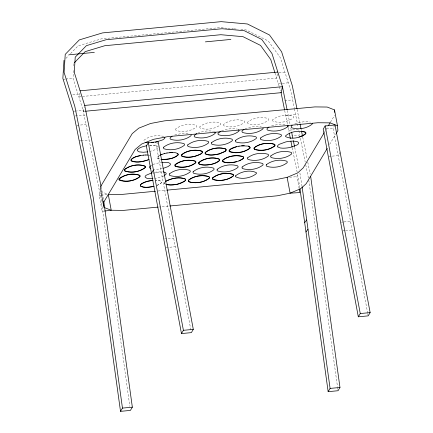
<?xml version="1.0" encoding="UTF-8"?>
<svg xmlns="http://www.w3.org/2000/svg" width="433" height="433" viewBox="0 0 433 433"><rect width="100%" height="100%" fill="white"/><g stroke="black" fill="none" stroke-linecap="round" stroke-linejoin="round"><path stroke-width="0.32" stroke-dasharray="2.17 1.62" d="M84.803 111.286L83.461 111.416L73.036 78.346L73.621 69.069M73.832 65.751L73.994 63.104M164.675 182.428L164.502 183.278L165.049 184.003M299.149 188.604L296.93 176.729L297.455 174.174M79.591 93.214L78.849 96.797L80.868 96.608M83.461 111.416L84.321 107.232M277.456 73.864L276.595 78.054L81.539 96.543M164.524 182.347L164.302 183.208L164.8 183.949M104.743 211.001L102.15 211.309L99.184 195.478L100.191 193.237M190.861 329.984L156.243 145.006L157.536 142.841M324.604 132.043L325.291 130.89M325.638 130.311L327.705 126.847M330.46 122.23L334.595 115.302M367.704 313.221L333.091 128.238L335.028 124.991M329.632 144.411L335.835 134.019M340.143 152.319L338.2 155.566L331.613 156.194M106.935 241.365L108.147 239.752M108.228 250.68L109.441 249.067M158.191 147.648L155.902 149.482L149.813 151.474M65.876 58.412L68.69 55.521M70.568 53.595L78.075 45.882L101.322 38.878L219.969 27.631L227.357 28.286M150.976 165.574L151.983 164.957M159.431 155.452L157.569 156.957L157.406 157.791L157.948 158.505L160.957 159.371M159.669 155.187L157.255 157.027L157.082 157.877L158.857 159.155L160.681 159.49M156.963 185.476L160.546 183.673L161.406 182.748L161.547 181.892L159.701 180.626L155.571 180.182M153.011 164.524L156.508 163.344L161.417 162.456M197.8 133.142C202.747 131.253 208.273 130.284 213.518 131.318M221.582 130.885C226.529 129.002 232.056 128.033 237.3 129.061M245.073 128.823C250.15 126.766 255.876 125.732 261.305 126.788M163.604 176.063L159.063 177.676L154.7 178.477M294.759 123.946C299.701 122.063 305.227 121.094 310.472 122.122M156.816 185.448L160.421 183.668L161.298 182.748L161.471 181.898L159.701 180.626L155.496 180.198M174.699 134.999L182.634 133.299L189.378 133.608M271.615 125.808L279.556 124.114L286.3 124.417M162.418 168.469L158.04 169.195L154.262 169.292M154.917 172.166L162.591 171.76M99.184 195.478L100.483 195.326M101.133 195.251L106.967 194.563M63.148 79.288L65.123 79.098M65.784 79.033L73.036 78.346M72.809 94.849L78.081 94.351M278.392 83.748L281.688 83.439M282.343 83.374L288.275 82.811M73.237 111.292L74.557 111.167M75.212 111.102L83.125 110.355L101.051 199.018L129.851 406.403M75.439 115.914L84.668 115.037M284.708 100.645L292.621 99.893M76.76 125.381L85.983 124.504M285.71 115.562L295.598 114.626M79.223 140.893L80.543 140.768M81.198 140.709L89.111 139.956M288.692 130.29L298.575 129.353L299.717 134.999L291.81 135.751M149.65 145.634L156.243 145.006M326.498 128.866L333.091 128.238M152.789 173.146L161.357 172.334M328.972 156.443L330.953 156.253M158.126 190.985L166.185 190.222M158.402 207.071L169.146 206.054M164.432 238.951L173.66 238.074M341.28 222.183L343.255 221.994M343.916 221.934L350.503 221.306M166.05 247.595L175.278 246.718M342.893 230.827L344.874 230.643M345.534 230.578L352.121 229.955M278.928 72.739L284.8 72.279M289.742 177.178L296.93 176.729M149.553 145.326L156.4 145.564L158.299 146.809M228.029 28.345L233.398 28.816M234.069 28.876L238.101 29.233M240.786 29.471L246.155 29.947L268.265 40.973L280.378 57.746L290.754 90.67L294.305 108.218M148.811 155.176L150.029 155.382M100.938 191.554L107.043 193.935M163.847 136.411C157.314 134.809 149.158 135.843 143.929 140.27L143.821 141.109L144.427 141.818M275.015 73.042L279.15 86.167M279.345 86.773L280.676 91M297.119 109.462L299.912 123.291M301.114 129.218L301.379 130.539M302.71 137.126L307.105 158.857M307.771 162.153L310.169 174.006M294.435 108.862L298.191 127.432M300.388 138.311L305.205 162.131M305.741 164.778L308.55 178.672M287.231 110.399L290.029 124.228M290.824 128.184L291.49 131.475M294.689 147.28L299.214 169.676M299.885 172.967L302.017 186.228M284.676 110.437L287.523 124.525M288.172 127.73L289.071 132.173M292.243 147.848L297.46 173.655M297.59 174.315L299.809 187.549M101.208 187.105L101.609 189.08M101.739 189.741L103.628 200.322M367.828 313.882L368.077 315.202M308.778 180.004L337.48 386.712M337.572 387.383L337.854 389.391M175.798 128.899L175.625 129.748L176.171 130.474C182.758 132.558 191.126 131.253 196.56 126.929L196.734 126.079L196.187 125.353C189.594 123.27 181.232 124.569 175.798 128.899M199.932 126.609L199.759 127.459L200.306 128.184C206.898 130.268 215.261 128.969 220.695 124.639L220.868 123.789L220.321 123.064C213.729 120.98 205.366 122.279 199.932 126.609M223.715 124.352L223.542 125.202L224.088 125.927C230.681 128.016 239.043 126.712 244.477 122.387L244.65 121.538L244.104 120.812C237.511 118.723 229.149 120.028 223.715 124.352M247.725 122.079L247.552 122.929L248.098 123.654C254.691 125.738 263.053 124.439 268.487 120.109L268.66 119.259L268.114 118.534C261.521 116.45 253.159 117.749 247.725 122.079M272.714 119.708L272.541 120.558L273.088 121.283C279.68 123.373 288.042 122.068 293.477 117.738L293.65 116.888L293.103 116.163C286.511 114.079 278.148 115.384 272.714 119.708"/><path stroke-width="0.65" d="M63.997 60.339L62.861 78.368L73.237 111.292L91.168 199.954L120.52 411.35L130.409 410.414L132.346 407.161L103.72 200.982M164.886 137.299L164.778 138.138L163.961 139.053L162.489 139.973L155.323 142.203M191.153 134.88L190.98 135.729C185.546 140.059 177.184 141.358 170.591 139.274L170.045 138.549L170.218 137.699L172.118 136.168M263.08 128.06L262.907 128.91C257.473 133.24 249.11 134.544 242.518 132.455L241.971 131.729L242.144 130.88L244.044 129.348M288.069 125.694L287.896 126.544C282.462 130.869 274.1 132.173 267.507 130.084L266.961 129.359L267.134 128.509L269.034 126.977M312.247 123.4L312.074 124.249C306.64 128.579 298.277 129.878 291.685 127.795L291.138 127.069L291.312 126.219L292.194 125.299M148.297 142.695L146.354 145.943L181.465 333.567L191.354 332.631L193.297 329.378L158.18 141.753L148.297 142.695L183.408 330.314L181.465 333.567M151.469 173.27L153.406 170.023M120.52 411.35L122.463 408.097L93.187 197.264L74.806 106.372L64.095 72.392L65.231 54.358L79.309 39.906L102.556 32.897L221.203 21.65L247.389 23.972L269.499 34.992L281.607 51.765L292.324 85.75L296.984 108.802M325.14 125.927L323.202 129.18L358.313 316.799L368.202 315.863L370.139 312.61L335.028 124.991L325.14 125.927L360.256 313.546L358.313 316.799M324.263 132.622L303.246 167.831L297.715 172.897L287.128 177.341L274.316 179.971L166.857 190.157M328.393 125.694L330.119 122.81M327.224 148.449L306.207 183.657L300.681 188.723L290.088 193.167L277.277 195.797L169.817 205.989M336.181 133.44L337.902 130.555L337.469 125.738L334.509 109.912L327.186 107.048L314.937 106.908L164.497 120.856L150.603 123.475L138.782 128.152L132.206 133.635L100.51 186.737L100.938 191.554L103.655 206.065M310.699 176.642L339.975 387.475L338.038 390.728L328.149 391.665L330.092 388.412L302.11 186.894M304.675 222.616L306.694 219.926M305.969 231.931L307.987 229.241M150.473 165.882L149.607 166.797L149.455 167.647L150.852 168.729M152.957 180.317C148.676 180.983 143.756 181.514 140.541 184.718L140.368 185.568L140.909 186.293C144.952 188.09 149.623 187.121 153.802 186.314M74.46 62.623L85.16 51.641L104.818 45.714L220.862 34.716L243.005 36.675L260.536 45.416L270.777 59.602L274.814 72.403M201.161 153.753C195.608 156.741 188.496 158.272 182.39 156.248L181.8 155.55L181.914 154.727C187.148 150.386 195.353 149.223 201.81 151.139L202.4 151.837L202.287 152.66L201.28 153.683L202.151 152.768L202.33 151.918L201.783 151.193C195.191 149.109 186.829 150.413 181.395 154.738L181.221 155.588L181.768 156.313C188.084 158.505 195.527 156.838 201.275 153.688M141.418 183.803L140.422 184.81L140.281 185.665L140.86 186.39C144.979 188.16 149.699 187.191 153.942 186.352M141.607 183.689L147.344 181.324L152.849 180.35M196.766 133.57L194.357 135.41L194.184 136.26L194.726 136.985C201.318 139.074 209.68 137.77 215.114 133.44L215.288 132.59L214.746 131.87M220.549 131.318L218.14 133.158L217.967 134.008L218.508 134.728C225.1 136.817 233.463 135.513 238.897 131.188L239.07 130.338L238.529 129.613M164.118 175.76L166.018 174.228L166.191 173.379L165.644 172.653L163.198 171.874M165.558 181.514C171.3 178.364 178.742 176.691 185.064 178.889L185.611 179.608L185.438 180.458C180.328 184.767 172.702 185.486 166.277 184.555M165.455 181.422C171.251 178.331 178.742 176.583 185.064 178.889L185.568 179.625L185.34 180.485L184.409 181.411L178.201 183.944A11.859 3.8 -10.6 0 1 170.191 184.988L165.991 184.518M149.033 159.409C143.669 161.747 137.131 163.127 131.47 161.146L130.858 160.437L130.966 159.598C134.089 156.291 139.101 155.799 143.377 155.144M160.183 154.971L164.388 153.569M160.437 154.938L161.958 154.3M238.973 160.924L242.534 159.155L243.416 158.234L243.59 157.385L243.043 156.659C236.51 154.613 228.191 155.885 222.838 160.215L222.692 161.054L223.255 161.769C229.788 163.739 238.112 162.608 243.47 158.202L243.622 157.363L243.054 156.649C236.45 154.592 228.094 155.869 222.654 160.205L222.481 161.054L223.027 161.78C227.298 163.647 232.212 162.543 236.602 161.639M147.556 160.042C142.609 161.509 136.974 162.895 131.978 160.984L131.388 160.291L131.497 159.474L132.292 158.586L135.697 156.843L140.693 155.528M219.271 153.877L225.203 151.361L226.042 150.451L226.172 149.618L225.598 148.909C218.974 146.895 210.622 148.135 205.177 152.481L205.004 153.331L205.551 154.056C209.87 155.94 214.844 154.819 219.271 153.877C214.941 154.765 210.119 155.831 205.886 154.04L205.307 153.331L205.442 152.497C210.757 148.167 219.066 146.884 225.566 148.941L226.107 149.666L225.934 150.516L225.057 151.431L219.455 153.823M163.501 168.237L168.026 166.618L170.396 164.784L170.553 163.934L168.74 162.667L161.969 162.38M151.593 172.935L146.137 175.278L145.255 176.193L145.082 177.043L146.852 178.32L152.941 178.656M299.079 137.044L304.605 134.674L305.487 133.759L305.66 132.909L305.113 132.184C298.824 130.203 290.613 131.432 285.596 135.805L285.569 136.606C291.62 139.772 300.729 137.856 305.893 133.548L305.92 132.742L305.249 132.07L302.061 131.296M236.483 146.722L230.605 149.169L229.75 150.056L229.582 150.879L230.107 151.582C236.478 153.607 244.564 152.34 249.819 148.162L249.993 147.339L248.282 146.105L241.603 145.807M146.792 145.715C143.507 146.516 139.67 147.085 137.337 149.78L137.229 150.619L139.128 151.864L143.339 152.264L147.631 151.869M164.21 153.58L167.046 153.001M239.103 146.165C235.655 146.906 231.698 147.501 229.181 150.208L229.008 151.057L229.555 151.783C236.147 153.867 244.51 152.568 249.944 148.238L250.117 147.388L249.57 146.663L248.282 146.105M153.666 142.435L151.247 142.674M166.916 153.001C170.429 152.86 175.479 151.22 178.19 154.208L178.017 155.057C173.595 159.035 166.97 159.55 161.26 159.517M238.848 146.181L244.299 145.672M104.743 211.001L111.221 210.243L123.475 210.384L157.726 207.136M68.831 54.812L94.334 52.393M80.083 90.822L277.829 72.073M85.474 111.227L281.201 92.667L282.435 86.687L272.011 53.622L261.77 39.435L244.239 30.694L222.097 28.735L106.053 39.739L86.394 45.66L75.228 57.124L74.27 72.371L84.695 105.436L282.435 86.687L287.095 109.738M155.436 191.24L120.515 194.552L108.261 194.412L111.221 210.243L104.51 207.618M183.408 330.314L193.297 329.378M360.256 313.546L370.139 312.61M122.463 408.097L132.346 407.161M330.092 388.412L339.975 387.475M143.177 155.144L145.937 154.992M169.758 152.632L172.329 152.492M148.757 142.711L145.715 142.354M145.818 154.982L148.151 155.063M161.52 159.398C167.133 159.425 173.638 158.922 177.974 155.009L178.142 154.175L177.6 153.466M337.469 125.738L330.152 122.88L317.898 122.739L167.463 136.687L153.563 139.307L141.743 143.983L135.166 149.461L103.471 202.563L103.904 207.38M277.813 146.917L280.346 147.978L282.462 148.183A11.951 3.832 -10.6 0 0 290.435 147.377L297.065 144.968A8.741 2.804 -10.6 0 0 298.461 142.376L297.514 141.743L293.812 141.109A11.951 3.832 -10.6 0 0 285.84 141.91L279.209 144.319A8.741 2.804 -10.6 0 0 277.813 146.917M230.876 39.43L205.383 41.866M300.047 123.952L300.978 128.563M301.514 131.194L302.575 136.465M291.625 132.135L292.822 138.062M293.358 140.698L294.554 146.625M281.001 92.267L284.546 109.798M287.653 125.169L288.042 127.091M289.325 133.429L290.364 138.587M290.9 141.234L292.107 147.188M84.695 105.436L101.073 186.45M299.273 189.259L299.89 192.561L290.088 193.167L287.128 177.341M299.993 188.875L328.149 391.665M334.509 109.912L334.725 112.32M119.421 178.878L119.416 179.69C125.581 182.818 134.836 180.902 140.07 176.54L140.076 175.722C133.754 172.431 124.444 174.418 118.961 178.764L118.853 179.603L119.465 180.317C126.073 182.266 134.463 181.086 139.816 176.632L139.924 175.793L139.312 175.084C132.861 173.276 124.52 174.353 119.421 178.878M235.509 175.863L235.455 176.696C241.668 180.02 251.075 177.99 256.428 173.59L256.477 172.756C250.269 169.433 240.856 171.463 235.509 175.863M124.52 169.66L124.455 170.494C130.631 173.866 140.038 171.787 145.401 167.436L145.466 166.602C139.258 163.187 129.873 165.287 124.433 169.595L124.325 170.434L124.937 171.143C131.545 173.092 139.94 171.912 145.288 167.463L145.396 166.618L144.784 165.909C138.208 164.015 129.797 165.157 124.52 169.66M199.007 162.629L198.936 163.452L199.581 164.15A10.332 3.312 -10.6 0 0 204.777 165.027C209.913 164.692 215.883 164.221 219.688 160.421L219.758 159.598C213.518 156.129 204.187 158.272 198.644 162.478L198.471 163.328L199.018 164.053C205.61 166.142 213.972 164.838 219.407 160.513L219.58 159.663L219.033 158.938C212.56 156.995 204.214 158.191 199.007 162.629M175.403 164.784L175.311 165.606L175.922 166.299C182.39 168.166 190.58 167.062 195.808 162.673L195.9 161.85L195.294 161.157C188.653 159.155 180.317 160.378 174.862 164.735L174.688 165.585L175.235 166.31C181.828 168.394 190.19 167.095 195.624 162.765L195.797 161.915L195.251 161.19C188.837 159.23 180.599 160.437 175.403 164.784M212.803 177.963L212.706 178.791L213.312 179.495C219.85 181.4 228.169 180.263 233.447 175.836L233.549 175.008L232.938 174.304C226.28 172.339 217.929 173.525 212.468 177.898L212.294 178.748L212.836 179.473C219.434 181.514 227.79 180.252 233.225 175.928L233.398 175.078L232.857 174.353C226.383 172.318 218.059 173.59 212.803 177.963M188.636 180.242L188.512 181.075L189.102 181.79C195.667 183.76 204.003 182.558 209.345 178.163L209.469 177.324L208.885 176.615C202.26 174.575 193.908 175.825 188.458 180.177L188.285 181.026L188.831 181.752C195.424 183.836 203.786 182.531 209.22 178.207L209.393 177.357L208.847 176.632C202.314 174.613 193.968 175.868 188.636 180.242M163.631 147.209L163.458 148.059L164.004 148.784C170.597 150.868 178.959 149.569 184.393 145.239L184.566 144.389L184.02 143.664C177.427 141.58 169.065 142.879 163.631 147.209M169.39 173.904L169.216 174.759L169.763 175.479C176.355 177.568 184.718 176.263 190.152 171.939L190.325 171.089L189.778 170.364C183.186 168.275 174.824 169.579 169.39 173.904M187.765 144.92L187.592 145.769L188.139 146.495C194.731 148.584 203.093 147.28 208.527 142.95L208.701 142.1L208.154 141.374C201.561 139.291 193.199 140.595 187.765 144.92M193.172 171.652L192.999 172.502L193.546 173.227C200.138 175.311 208.5 174.012 213.934 169.682L214.108 168.832L213.561 168.107C206.969 166.023 198.606 167.322 193.172 171.652M211.548 142.668L211.374 143.518L211.921 144.238C218.513 146.327 226.876 145.023 232.31 140.698L232.483 139.848L231.936 139.123C225.344 137.034 216.982 138.338 211.548 142.668M217.182 169.373L217.009 170.223L217.555 170.948C224.148 173.038 232.51 171.733 237.944 167.409L238.118 166.559L237.571 165.834C230.978 163.744 222.616 165.049 217.182 169.373M235.557 140.389L235.384 141.239L235.931 141.964C242.523 144.048 250.886 142.749 256.32 138.419L256.493 137.57L255.946 136.844C249.354 134.76 240.992 136.065 235.557 140.389M242.171 167.008L241.998 167.858L242.545 168.583C249.137 170.667 257.5 169.363 262.934 165.038L263.107 164.188L262.56 163.463C255.968 161.374 247.606 162.678 242.171 167.008M247.644 157.834L247.47 158.684L248.017 159.409C254.609 161.498 262.972 160.194 268.406 155.864L268.579 155.014L268.032 154.289C261.44 152.205 253.078 153.509 247.644 157.834M254.176 147.837L254.003 148.687L254.544 149.412C261.137 151.501 269.499 150.197 274.933 145.867L275.107 145.017L274.565 144.297C267.995 142.284 259.556 143.345 254.176 147.837M260.547 138.019L260.374 138.869L260.92 139.594C267.513 141.683 275.875 140.379 281.309 136.054L281.482 135.204L280.936 134.479C274.343 132.39 265.981 133.694 260.547 138.019M266.349 164.713L266.176 165.563L266.723 166.288C273.31 168.377 281.677 167.073 287.106 162.743L287.285 161.893L286.738 161.168C280.146 159.084 271.783 160.389 266.349 164.713M270.831 155.95L270.657 156.8L271.204 157.525C277.797 159.609 286.159 158.305 291.593 153.98L291.766 153.13L291.22 152.405C284.627 150.316 276.265 151.62 270.831 155.95M254.333 147.68L254.111 148.519L254.588 149.239C261.029 151.404 269.207 150.024 274.592 145.889L274.814 145.044L274.333 144.324C267.897 142.154 259.735 143.604 254.333 147.68"/></g></svg>
